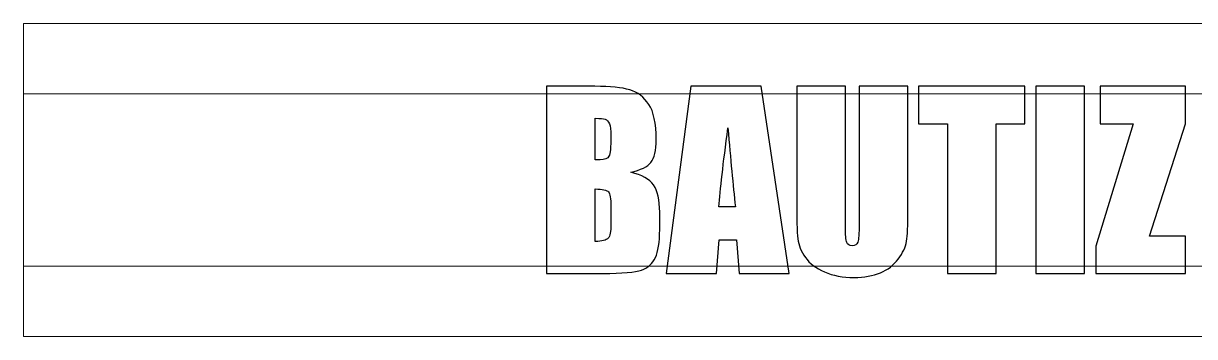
# Model space of a CAD drawing. Header units: millimetres. Extents: x -535 to 505, y -208 to 234.
# Drawn here: x 50.5 to 106.6, y 144.9 to 159.9 of the extents above; entities that cross this region are included whole.
import ezdxf

# ---------------------------------------------------------------- set-up
doc = ezdxf.new("R2010")
doc.units = ezdxf.units.MM
doc.header["$MEASUREMENT"] = 0
doc.layers.add('Capa 1', color=7, linetype='Continuous')

msp = doc.modelspace()

# ---------------------------------------------------------------- linework, layer by layer
at = {"layer": 'Capa 1', "color": 250, "lineweight": 20}
for points in [[(50.512, 144.9244), (50.512, 144.9244), (50.512, 159.9244), (50.512, 159.9244), (50.512, 159.9244), (50.512, 159.9244), (137.1891, 159.9244), (137.1891, 159.9244), (137.1891, 159.9244), (137.1891, 159.9244), (137.1891, 144.9244), (137.1891, 144.9244), (137.1891, 144.9244), (137.1891, 144.9244), (50.512, 144.9244), (50.512, 144.9244)], [(50.512, 148.2975), (50.512, 148.2975), (50.512, 156.5513), (50.512, 156.5513), (50.512, 156.5513), (50.512, 156.5513), (137.1891, 156.5513), (137.1891, 156.5513), (137.1891, 156.5513), (137.1891, 156.5513), (137.1891, 148.2975), (137.1891, 148.2975), (137.1891, 148.2975), (137.1891, 148.2975), (50.512, 148.2975), (50.512, 148.2975)]]:
    msp.add_open_spline(points, degree=3, knots=[0, 0, 0, 0, 0.2, 0.2, 0.2, 0.2, 0.4, 0.4, 0.4, 0.4, 0.6, 0.6, 0.6, 0.6, 1, 1, 1, 1], dxfattribs=at)
at = {"layer": 'Capa 1', "color": 250}
for points, knots in [([(75.5699, 156.9125), (75.5699, 156.9125), (77.8895, 156.9125), (77.8895, 156.9125), (77.8895, 156.9125), (78.6224, 156.9125), (79.1778, 156.8558), (79.5556, 156.7406), (79.5556, 156.7406), (79.9334, 156.6272), (80.2375, 156.3949), (80.4698, 156.0473), (80.4698, 156.0473), (80.7022, 155.6979), (80.8174, 155.1368), (80.8174, 154.3624), (80.8174, 154.3624), (80.8174, 153.8391), (80.7362, 153.4746), (80.5718, 153.2687), (80.5718, 153.2687), (80.4075, 153.0609), (80.0826, 152.9041), (79.599, 152.7927), (79.599, 152.7927), (80.1393, 152.6699), (80.5057, 152.4678), (80.6984, 152.1863), (80.6984, 152.1863), (80.8911, 151.903), (80.9874, 151.4704), (80.9874, 150.8848), (80.9874, 150.8848), (80.9874, 150.8848), (80.9874, 150.0537), (80.9874, 150.0537), (80.9874, 150.0537), (80.9874, 149.4473), (80.9175, 148.9996), (80.7796, 148.7069), (80.7796, 148.7069), (80.6417, 148.416), (80.4226, 148.2157), (80.1204, 148.1081), (80.1204, 148.1081), (79.8181, 148.0004), (79.1986, 147.9475), (78.2616, 147.9475), (78.2616, 147.9475), (78.2616, 147.9475), (75.5699, 147.9475), (75.5699, 147.9475), (75.5699, 147.9475), (75.5699, 147.9475), (75.5699, 156.9125), (75.5699, 156.9125)], [0, 0, 0, 0, 0.0666667, 0.0666667, 0.0666667, 0.0666667, 0.1333333, 0.1333333, 0.1333333, 0.1333333, 0.2, 0.2, 0.2, 0.2, 0.2666667, 0.2666667, 0.2666667, 0.2666667, 0.3333333, 0.3333333, 0.3333333, 0.3333333, 0.4, 0.4, 0.4, 0.4, 0.4666667, 0.4666667, 0.4666667, 0.4666667, 0.5333333, 0.5333333, 0.5333333, 0.5333333, 0.6, 0.6, 0.6, 0.6, 0.6666667, 0.6666667, 0.6666667, 0.6666667, 0.7333333, 0.7333333, 0.7333333, 0.7333333, 0.8, 0.8, 0.8, 0.8, 0.8666667, 0.8666667, 0.8666667, 0.8666667, 1, 1, 1, 1]), ([(85.8496, 156.9125), (85.8496, 156.9125), (87.1832, 147.9475), (87.1832, 147.9475), (87.1832, 147.9475), (87.1832, 147.9475), (84.8012, 147.9475), (84.8012, 147.9475), (84.8012, 147.9475), (84.8012, 147.9475), (84.6746, 149.5569), (84.6746, 149.5569), (84.6746, 149.5569), (84.6746, 149.5569), (83.834, 149.5569), (83.834, 149.5569), (83.834, 149.5569), (83.834, 149.5569), (83.7075, 147.9475), (83.7075, 147.9475), (83.7075, 147.9475), (83.7075, 147.9475), (81.2953, 147.9475), (81.2953, 147.9475), (81.2953, 147.9475), (81.2953, 147.9475), (82.4778, 156.9125), (82.4778, 156.9125), (82.4778, 156.9125), (82.4778, 156.9125), (85.8496, 156.9125), (85.8496, 156.9125)], [0, 0, 0, 0, 0.1111111, 0.1111111, 0.1111111, 0.1111111, 0.2222222, 0.2222222, 0.2222222, 0.2222222, 0.3333333, 0.3333333, 0.3333333, 0.3333333, 0.4444444, 0.4444444, 0.4444444, 0.4444444, 0.5555556, 0.5555556, 0.5555556, 0.5555556, 0.6666667, 0.6666667, 0.6666667, 0.6666667, 0.7777778, 0.7777778, 0.7777778, 0.7777778, 1, 1, 1, 1]), ([(92.8764, 156.9125), (92.8764, 156.9125), (92.8764, 150.9188), (92.8764, 150.9188), (92.8764, 150.9188), (92.8764, 150.2388), (92.8538, 149.7609), (92.8103, 149.487), (92.8103, 149.487), (92.765, 149.2112), (92.6346, 148.9279), (92.4174, 148.6389), (92.4174, 148.6389), (92.2002, 148.348), (91.9131, 148.1288), (91.5579, 147.9796), (91.5579, 147.9796), (91.2009, 147.8304), (90.7816, 147.7548), (90.298, 147.7548), (90.298, 147.7548), (89.7634, 147.7548), (89.2912, 147.8436), (88.8832, 148.0212), (88.8832, 148.0212), (88.4733, 148.1987), (88.1673, 148.4292), (87.9651, 148.7125), (87.9651, 148.7125), (87.7611, 148.9978), (87.6421, 149.2981), (87.6044, 149.6136), (87.6044, 149.6136), (87.5685, 149.929), (87.5496, 150.5939), (87.5496, 151.6045), (87.5496, 151.6045), (87.5496, 151.6045), (87.5496, 156.9125), (87.5496, 156.9125), (87.5496, 156.9125), (87.5496, 156.9125), (89.8843, 156.9125), (89.8843, 156.9125), (89.8843, 156.9125), (89.8843, 156.9125), (89.8843, 150.1878), (89.8843, 150.1878), (89.8843, 150.1878), (89.8843, 149.7968), (89.9051, 149.5456), (89.9467, 149.4379), (89.9467, 149.4379), (89.9882, 149.3283), (90.0732, 149.2735), (90.1998, 149.2735), (90.1998, 149.2735), (90.3433, 149.2735), (90.4378, 149.334), (90.4793, 149.453), (90.4793, 149.453), (90.5209, 149.5739), (90.5417, 149.8572), (90.5417, 150.303), (90.5417, 150.303), (90.5417, 150.303), (90.5417, 156.9125), (90.5417, 156.9125), (90.5417, 156.9125), (90.5417, 156.9125), (92.8764, 156.9125), (92.8764, 156.9125)], [0, 0, 0, 0, 0.0526316, 0.0526316, 0.0526316, 0.0526316, 0.1052632, 0.1052632, 0.1052632, 0.1052632, 0.1578947, 0.1578947, 0.1578947, 0.1578947, 0.2105263, 0.2105263, 0.2105263, 0.2105263, 0.2631579, 0.2631579, 0.2631579, 0.2631579, 0.3157895, 0.3157895, 0.3157895, 0.3157895, 0.3684211, 0.3684211, 0.3684211, 0.3684211, 0.4210526, 0.4210526, 0.4210526, 0.4210526, 0.4736842, 0.4736842, 0.4736842, 0.4736842, 0.5263158, 0.5263158, 0.5263158, 0.5263158, 0.5789474, 0.5789474, 0.5789474, 0.5789474, 0.6315789, 0.6315789, 0.6315789, 0.6315789, 0.6842105, 0.6842105, 0.6842105, 0.6842105, 0.7368421, 0.7368421, 0.7368421, 0.7368421, 0.7894737, 0.7894737, 0.7894737, 0.7894737, 0.8421053, 0.8421053, 0.8421053, 0.8421053, 0.8947368, 0.8947368, 0.8947368, 0.8947368, 1, 1, 1, 1]), ([(98.4733, 156.9125), (98.4733, 156.9125), (98.4733, 155.1217), (98.4733, 155.1217), (98.4733, 155.1217), (98.4733, 155.1217), (97.102, 155.1217), (97.102, 155.1217), (97.102, 155.1217), (97.102, 155.1217), (97.102, 147.9475), (97.102, 147.9475), (97.102, 147.9475), (97.102, 147.9475), (94.7672, 147.9475), (94.7672, 147.9475), (94.7672, 147.9475), (94.7672, 147.9475), (94.7672, 155.1217), (94.7672, 155.1217), (94.7672, 155.1217), (94.7672, 155.1217), (93.3845, 155.1217), (93.3845, 155.1217), (93.3845, 155.1217), (93.3845, 155.1217), (93.3845, 156.9125), (93.3845, 156.9125), (93.3845, 156.9125), (93.3845, 156.9125), (98.4733, 156.9125), (98.4733, 156.9125)], [0, 0, 0, 0, 0.1111111, 0.1111111, 0.1111111, 0.1111111, 0.2222222, 0.2222222, 0.2222222, 0.2222222, 0.3333333, 0.3333333, 0.3333333, 0.3333333, 0.4444444, 0.4444444, 0.4444444, 0.4444444, 0.5555556, 0.5555556, 0.5555556, 0.5555556, 0.6666667, 0.6666667, 0.6666667, 0.6666667, 0.7777778, 0.7777778, 0.7777778, 0.7777778, 1, 1, 1, 1]), ([(101.3407, 156.9125), (101.3407, 156.9125), (101.3407, 147.9475), (101.3407, 147.9475), (101.3407, 147.9475), (101.3407, 147.9475), (99.006, 147.9475), (99.006, 147.9475), (99.006, 147.9475), (99.006, 147.9475), (99.006, 156.9125), (99.006, 156.9125), (99.006, 156.9125), (99.006, 156.9125), (101.3407, 156.9125), (101.3407, 156.9125)], [0, 0, 0, 0, 0.2, 0.2, 0.2, 0.2, 0.4, 0.4, 0.4, 0.4, 0.6, 0.6, 0.6, 0.6, 1, 1, 1, 1]), ([(106.1708, 156.9125), (106.1708, 156.9125), (106.1708, 155.1217), (106.1708, 155.1217), (106.1708, 155.1217), (106.1708, 155.1217), (104.4424, 149.7382), (104.4424, 149.7382), (104.4424, 149.7382), (104.4424, 149.7382), (106.1708, 149.7382), (106.1708, 149.7382), (106.1708, 149.7382), (106.1708, 149.7382), (106.1708, 147.9475), (106.1708, 147.9475), (106.1708, 147.9475), (106.1708, 147.9475), (101.8753, 147.9475), (101.8753, 147.9475), (101.8753, 147.9475), (101.8753, 147.9475), (101.8753, 149.2471), (101.8753, 149.2471), (101.8753, 149.2471), (101.8753, 149.2471), (103.6717, 155.1217), (103.6717, 155.1217), (103.6717, 155.1217), (103.6717, 155.1217), (102.0906, 155.1217), (102.0906, 155.1217), (102.0906, 155.1217), (102.0906, 155.1217), (102.0906, 156.9125), (102.0906, 156.9125), (102.0906, 156.9125), (102.0906, 156.9125), (106.1708, 156.9125), (106.1708, 156.9125)], [0, 0, 0, 0, 0.0909091, 0.0909091, 0.0909091, 0.0909091, 0.1818182, 0.1818182, 0.1818182, 0.1818182, 0.2727273, 0.2727273, 0.2727273, 0.2727273, 0.3636364, 0.3636364, 0.3636364, 0.3636364, 0.4545455, 0.4545455, 0.4545455, 0.4545455, 0.5454545, 0.5454545, 0.5454545, 0.5454545, 0.6363636, 0.6363636, 0.6363636, 0.6363636, 0.7272727, 0.7272727, 0.7272727, 0.7272727, 0.8181818, 0.8181818, 0.8181818, 0.8181818, 1, 1, 1, 1]), ([(77.9046, 155.3824), (77.9046, 155.3824), (77.9046, 153.3877), (77.9046, 153.3877), (77.9046, 153.3877), (78.0028, 153.3915), (78.0784, 153.3933), (78.1332, 153.3933), (78.1332, 153.3933), (78.3561, 153.3933), (78.4996, 153.45), (78.5601, 153.5615), (78.5601, 153.5615), (78.6224, 153.6748), (78.6526, 153.9978), (78.6526, 154.5286), (78.6526, 154.5286), (78.6526, 154.8101), (78.6281, 155.0065), (78.5771, 155.1198), (78.5771, 155.1198), (78.5261, 155.2313), (78.46, 155.3031), (78.3788, 155.3333), (78.3788, 155.3333), (78.2975, 155.3616), (78.1389, 155.3786), (77.9046, 155.3824)], [0, 0, 0, 0, 0.125, 0.125, 0.125, 0.125, 0.25, 0.25, 0.25, 0.25, 0.375, 0.375, 0.375, 0.375, 0.5, 0.5, 0.5, 0.5, 0.625, 0.625, 0.625, 0.625, 0.75, 0.75, 0.75, 0.75, 1, 1, 1, 1]), ([(84.6123, 151.1436), (84.5008, 152.1599), (84.3837, 153.4179), (84.2591, 154.9196), (84.2591, 154.9196), (84.0286, 153.1969), (83.8832, 151.9389), (83.8208, 151.1436), (83.8208, 151.1436), (83.8208, 151.1436), (84.6123, 151.1436), (84.6123, 151.1436)], [0, 0, 0, 0, 0.25, 0.25, 0.25, 0.25, 0.5, 0.5, 0.5, 0.5, 1, 1, 1, 1]), ([(77.9046, 151.9936), (77.9046, 151.9936), (77.9046, 149.4775), (77.9046, 149.4775), (77.9046, 149.4775), (78.2257, 149.4889), (78.4316, 149.5399), (78.5204, 149.6324), (78.5204, 149.6324), (78.6092, 149.725), (78.6526, 149.9536), (78.6526, 150.3162), (78.6526, 150.3162), (78.6526, 150.3162), (78.6526, 151.1549), (78.6526, 151.1549), (78.6526, 151.1549), (78.6526, 151.5403), (78.613, 151.7726), (78.5336, 151.8557), (78.5336, 151.8557), (78.4543, 151.937), (78.2446, 151.9823), (77.9046, 151.9936)], [0, 0, 0, 0, 0.1428571, 0.1428571, 0.1428571, 0.1428571, 0.2857143, 0.2857143, 0.2857143, 0.2857143, 0.4285714, 0.4285714, 0.4285714, 0.4285714, 0.5714286, 0.5714286, 0.5714286, 0.5714286, 0.7142857, 0.7142857, 0.7142857, 0.7142857, 1, 1, 1, 1])]:
    msp.add_open_spline(points, degree=3, knots=knots, dxfattribs=at)

doc.saveas('drawing.dxf')
